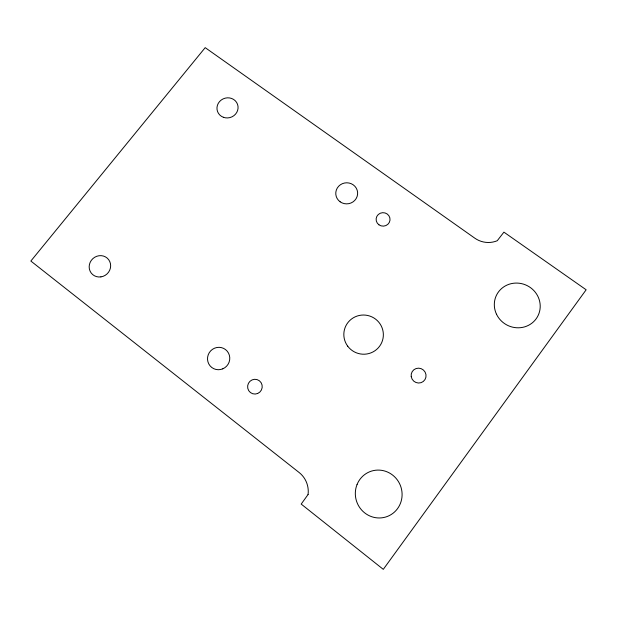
<?xml version="1.0" encoding="UTF-8"?>
<svg xmlns="http://www.w3.org/2000/svg" width="617" height="617" viewBox="0 0 617 617"><rect width="100%" height="100%" fill="white"/><g stroke="black" fill="none" stroke-linecap="round" stroke-linejoin="round"><path stroke-width="0.93" d="M308.076 494.51L301.196 504.089L383.288 569.352L586.15 289.782L503.912 232.139L497.256 240.723A22.52 21.464 15.3 0 1 474.82 238.185L205.199 47.648L30.85 261.045L299.199 472.568A23.77 23.084 88.8 0 1 308.076 494.51M496.508 314.238A23.161 22.15 27.4 0 0 536.127 318.842A23.161 22.15 27.4 0 0 519.152 283.226A23.161 22.15 27.4 0 0 496.508 314.238M357.066 484.484A24.04 23.299 69.1 0 0 381.854 517.817A24.04 23.299 69.1 0 0 397.217 479.779A24.04 23.299 69.1 0 0 357.066 484.484M411.223 376.601A7.527 7.365 40 0 0 423.285 381.476A7.527 7.365 40 0 0 421.264 368.711A7.527 7.365 40 0 0 411.223 376.601M378.946 224.812A6.964 6.733 2.5 0 0 389.998 220.169A6.964 6.733 2.5 0 0 380.288 213.227A6.964 6.733 2.5 0 0 378.946 224.812M257.667 393.484A7.404 7.296 -64.7 0 0 259.41 380.797A7.404 7.296 -64.7 0 0 247.672 385.748A7.404 7.296 -64.7 0 0 257.667 393.484M347.71 346.183A19.798 19.582 20.1 0 0 381.73 342.558A19.798 19.582 20.1 0 0 361.338 315.133A19.798 19.582 20.1 0 0 347.71 346.183M100.895 276.894A10.998 10.427 -42 0 0 108.685 259.695A10.998 10.427 -42 0 0 90.151 262.372A10.998 10.427 -42 0 0 100.895 276.894M223.362 117.276A10.628 9.995 -19.2 0 0 238.008 106.309A10.628 9.995 -19.2 0 0 221.195 100.054A10.628 9.995 -19.2 0 0 223.362 117.276M222.76 368.843A11.291 11.044 -53.2 0 0 225.544 349.584A11.291 11.044 -53.2 0 0 207.628 357.143A11.291 11.044 -53.2 0 0 222.76 368.843M340.16 201.813A10.944 10.535 -4.9 0 0 357.567 194.509A10.944 10.535 -4.9 0 0 342.389 183.673A10.944 10.535 -4.9 0 0 340.16 201.813"/></g></svg>
